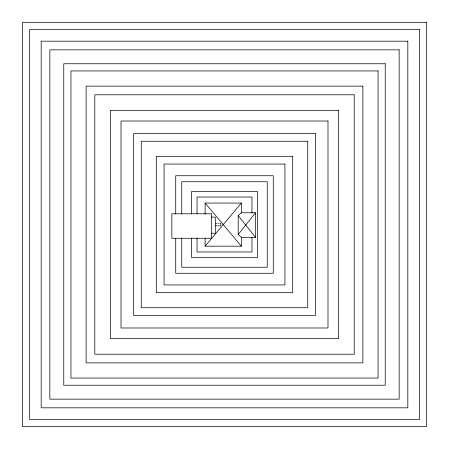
<?xml version="1.0" encoding="UTF-8"?>
<svg xmlns="http://www.w3.org/2000/svg" width="449" height="449" viewBox="0 0 449 449"><rect width="100%" height="100%" fill="white"/><g stroke="black" fill="none" stroke-linecap="round" stroke-linejoin="round"><path stroke-width="0.67" d="M238.183 234.507L255.503 212.759L241.315 212.759L238.183 215.582L238.183 234.507L241.315 237.33L255.503 237.33L255.503 212.759M241.36 237.128L241.36 246.17L205.12 246.17L241.36 203.055L205.12 203.055L205.12 214.179M211.176 217.114L215.307 217.114L215.307 233.267L211.176 233.267M205.12 203.055L241.36 246.17M238.183 215.582L255.503 237.33M251.968 213.028L251.968 197.032L197.032 197.032L197.032 213.724M251.968 237.364L251.968 251.968L197.032 251.968L197.032 238.06M241.36 203.055L241.36 212.792M205.12 238.52L205.12 246.17M191.515 213.735L191.515 191.515L257.485 191.515L257.485 257.485L191.515 257.485L191.515 238.043M181.75 213.988L181.75 181.75L267.25 181.75L267.25 267.25L181.75 267.25L181.75 238.514M175.733 214.05L175.733 175.733L273.267 175.733L273.267 273.267L175.733 273.267L175.733 238.43M219.87 223.439A1.353 0.634 -90 0 1 220.706 223.838A1.353 0.634 -90 0 1 220.594 225.645A1.353 0.634 -90 0 1 219.741 225.566M218.652 225.566A1.353 0.634 90 0 1 217.759 225.566M217.888 223.439A1.353 0.634 90 0 1 218.523 223.439M216.671 225.566A1.353 0.634 90 0 1 215.778 225.566M215.913 223.439A1.353 0.634 90 0 1 216.541 223.439M426.55 22.45L22.45 22.45L22.45 426.55L426.55 426.55L426.55 22.45M419.456 29.544L29.544 29.544L29.544 419.456L419.456 419.456L419.456 29.544M407.821 41.179L41.179 41.179L41.179 407.821L407.821 407.821L407.821 41.179M399.15 49.85L49.85 49.85L49.85 399.15L399.15 399.15L399.15 49.85M385.242 63.758L63.758 63.758L63.758 385.242L385.242 385.242L385.242 63.758M378.064 70.936L70.936 70.936L70.936 378.064L378.064 378.064L378.064 70.936M362.871 86.129L86.129 86.129L86.129 362.871L362.871 362.871L362.871 86.129M354.205 94.795L94.795 94.795L94.795 354.205L354.205 354.205L354.205 94.795M338.653 110.347L110.347 110.347L110.347 338.653L338.653 338.653L338.653 110.347M327.995 121.005L121.005 121.005L121.005 327.995L327.995 327.995L327.995 121.005M315.423 133.578L133.578 133.578L133.578 315.423L315.423 315.423L315.423 133.578M307.745 141.255L141.255 141.255L141.255 307.745L307.745 307.745L307.745 141.255M292.703 156.297L156.297 156.297L156.297 292.703L292.703 292.703L292.703 156.297M284.947 164.053L164.053 164.053L164.053 284.947L284.947 284.947L284.947 164.053M211.451 213.78L171.849 213.78L171.849 238.256L211.451 238.256L211.451 213.78"/></g></svg>
